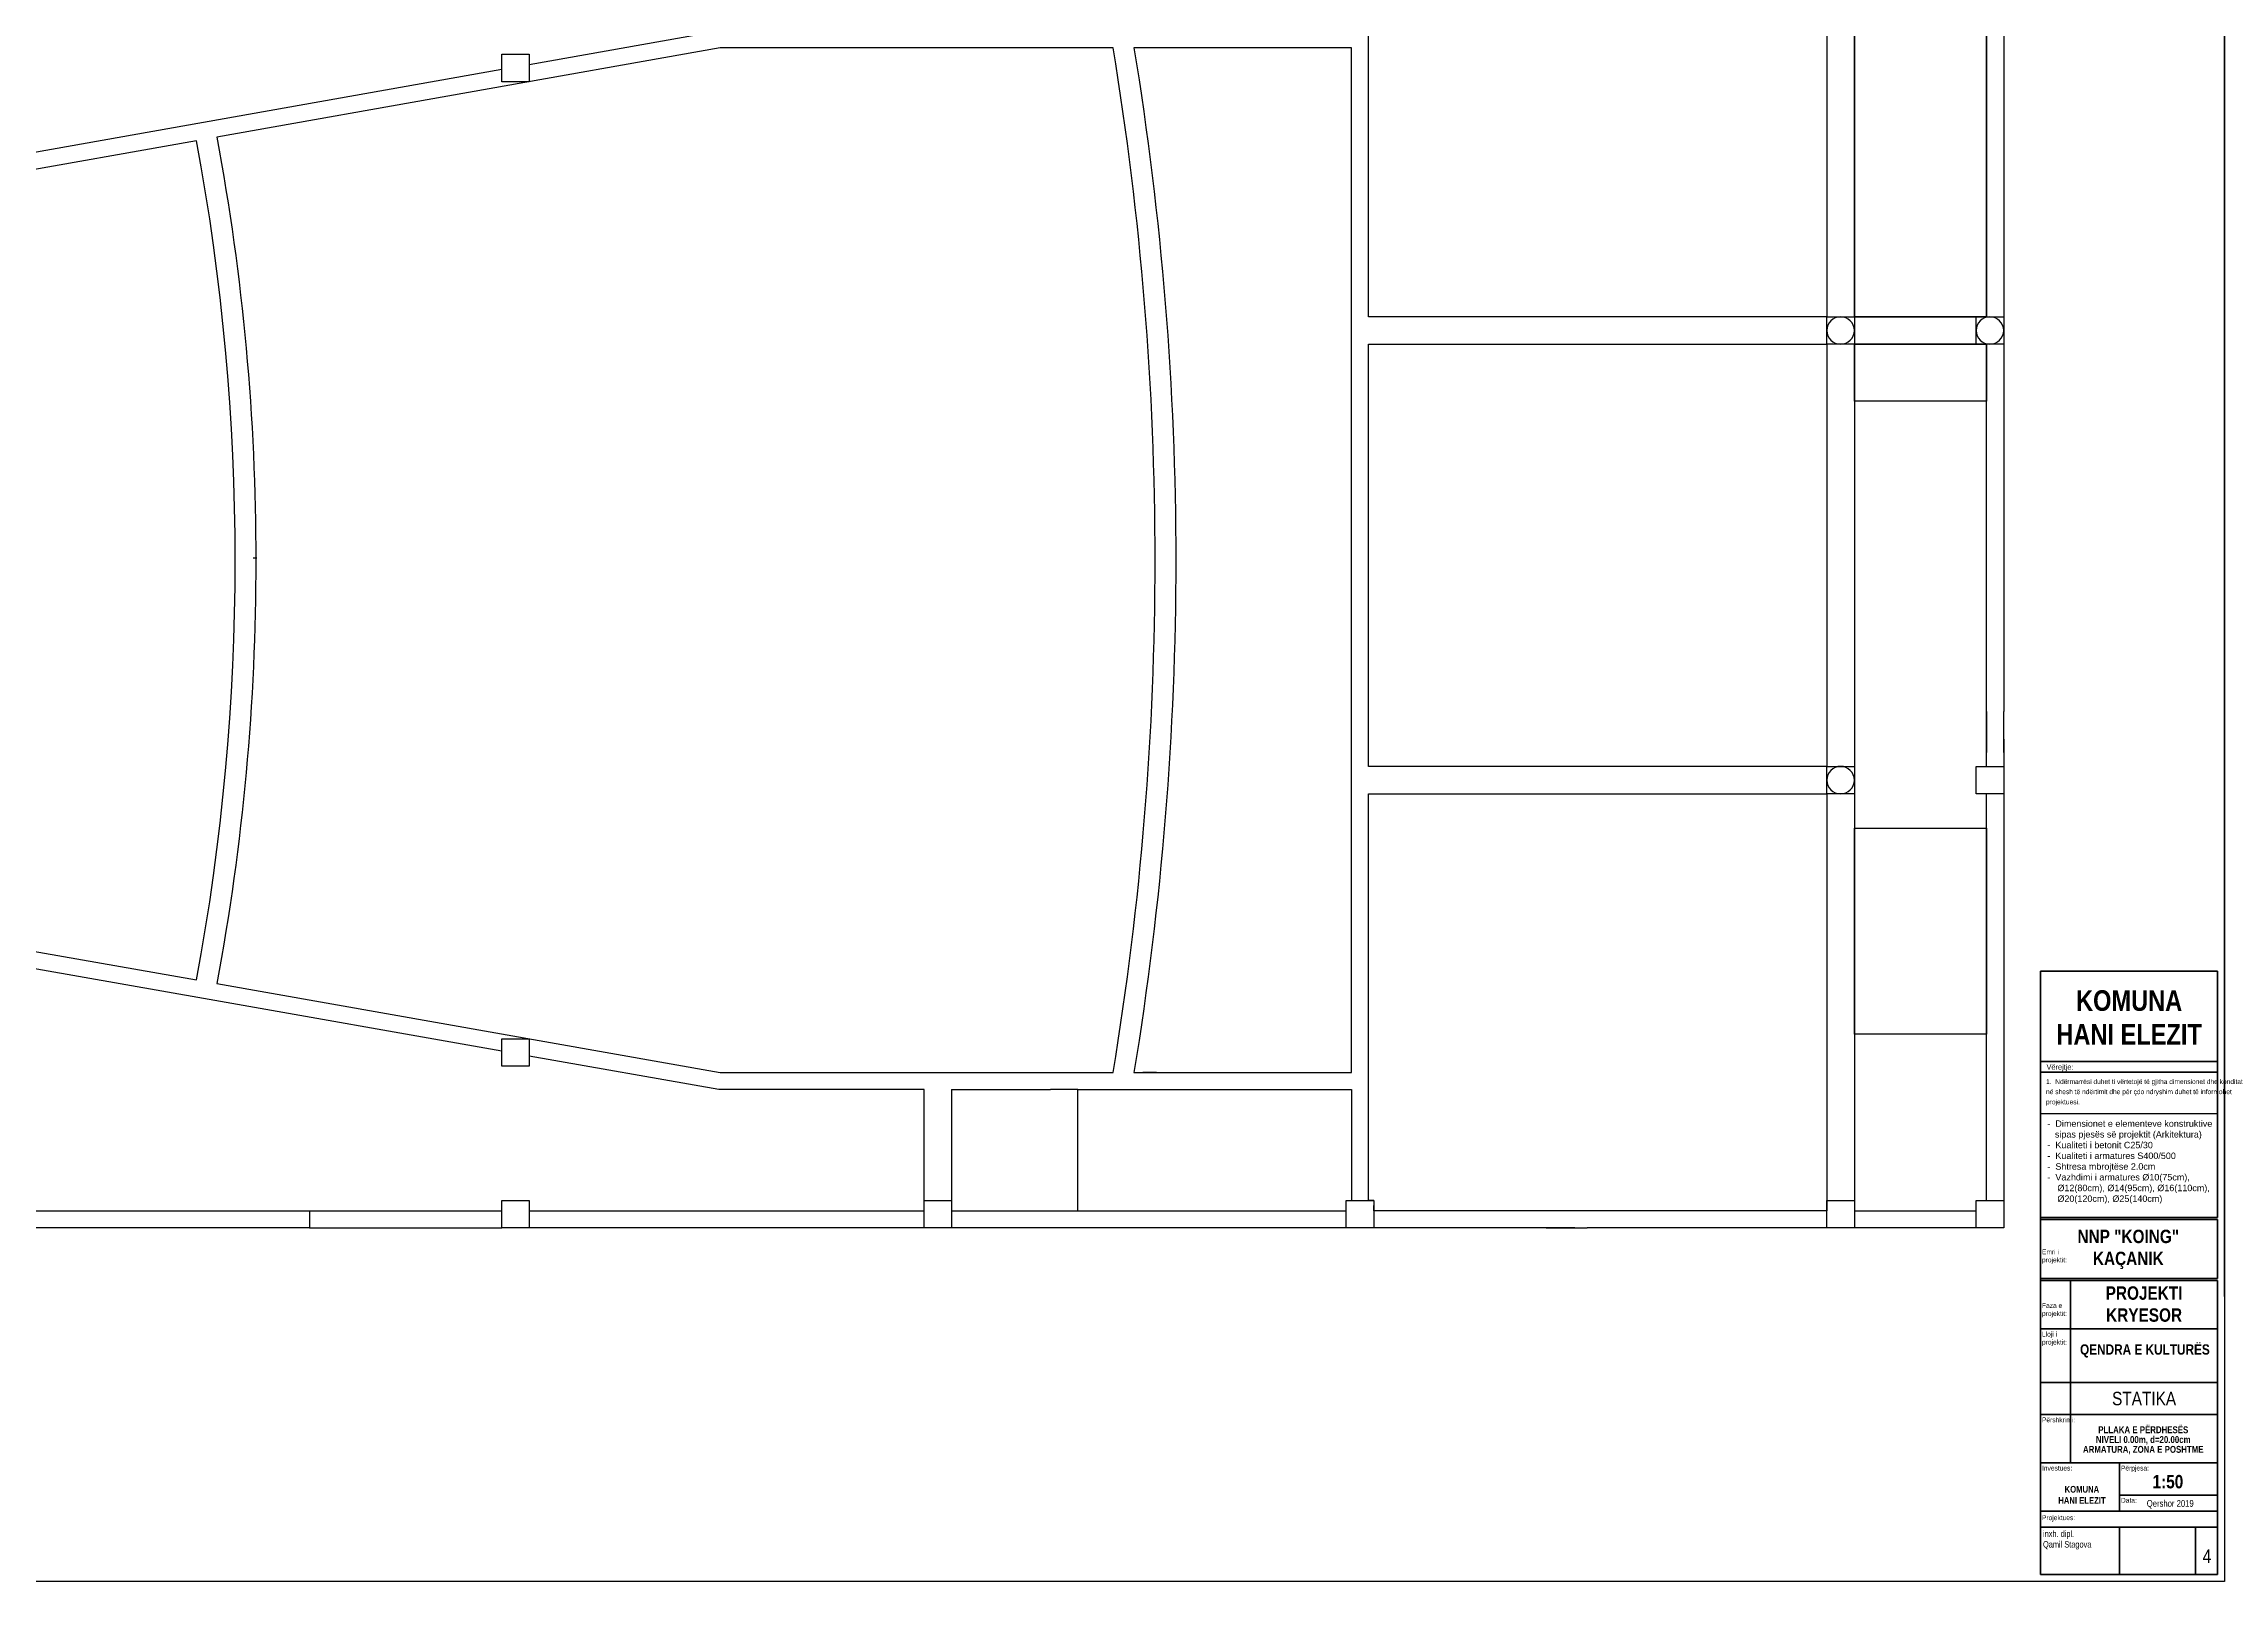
# Model space of a CAD drawing. Header units: inches. Extents: x 2751 to 16603, y -224 to 3976.
# Drawn here: x 4819 to 7995, y -224 to 2017 of the extents above; entities that cross this region are included whole.
import ezdxf

# ---------------------------------------------------------------- set-up
doc = ezdxf.new("R2010")
doc.units = ezdxf.units.IN
doc.layers.add('0_Pen_No__1', color=7, linetype='Continuous', lineweight=35)
doc.layers.add('TEKSTI_Pen_No__201', color=7, linetype='Continuous', lineweight=18)
doc.layers.add('A4_OP', color=7, linetype='Continuous')
doc.styles.add('GENERATED_STYLE_1', font='ARIAL.TTF')
doc.styles.add('GENERATED_STYLE_3', font='ARIALN.TTF')
doc.styles.add('GENERATED_STYLE_4', font='ARIALNB.TTF')

msp = doc.modelspace()

# ---------------------------------------------------------------- linework, layer by layer
for p, q in [((7995.1, 3976), (7995.1, -224)), ((7995.1, 191), (7995.1, 3576)), ((5129.1, 1267), (5124, 1267)), ((6439.8, 517.5), (6419.8, 517.5)), ((7727.4, 457.7), (7985.1, 457.7)), ((5206, 316), (5486.1, 316)), ((5206, 291), (5486.1, 291)), ((7995.1, -224), (2750.5, -224))]:
    msp.add_line(p, q)
at = {"layer": '0_Pen_No__1', "linetype": 'Continuous'}
for p, q in [((7727.4, 306.4), (7727.4, 665)), ((7727.4, 665), (7985.1, 665)), ((7985.1, 665), (7985.1, 306.4)), ((7727.4, 533.3), (7985.1, 533.3)), ((7727.4, 517.7), (7985.1, 517.7)), ((7727.4, 337.2), (7727.4, 423)), ((7727.4, -214), (7727.4, 334.1)), ((7727.4, 306.4), (7985.1, 306.4)), ((7727.4, 303.2), (7985.1, 303.2)), ((7985.1, 303.2), (7985.1, 217.5)), ((7727.4, 217.5), (7985.1, 217.5)), ((7727.4, 214.3), (7985.1, 214.3)), ((7727.4, 214.3), (7985.1, 214.3)), ((7771, -51.3), (7771, 214.3)), ((7985.1, 214.3), (7985.1, -214)), ((7727.4, 144), (7985.1, 144)), ((7727.4, 65.9), (7985.1, 65.9)), ((7727.4, 19), (7985.1, 19)), ((7727.4, -51.3), (7985.1, -51.3)), ((7842.5, -121.6), (7842.5, -51.3)), ((7727.4, -121.6), (7985.1, -121.6)), ((7842.5, -98.2), (7985.1, -98.2)), ((7727.4, -145), (7985.1, -145)), ((7842.5, -145), (7842.5, -214)), ((7952.9, -214), (7952.9, -145)), ((7727.4, -214), (7985.1, -214))]:
    msp.add_line(p, q, dxfattribs=at)
at = {"layer": 'A4_OP'}
for points in [[(7673.6, 2238.5), (7673.6, 1598.5)], [(6748.6, 1618.5), (6748.6, 2218.5)], [(7416.1, 2218.5), (7416.1, 1618.5)], [(7416.1, 2218.5), (7416.1, 1618.5)], [(7456.1, 1618.5), (7456.1, 2218.5)], [(7456.1, 2218.5), (7456.1, 1618.5)], [(7648.6, 2218.5), (7648.6, 1618.5)], [(7648.6, 1618.5), (7648.6, 2218.5)], [(5526.1, 1986.3), (5802, 2035.3)], [(5804.2, 2010.3), (5071, 1880.2)], [(6121.1, 2010.3), (5804.2, 2010.3)], [(6376.4, 2010.3), (6121.1, 2010.3)], [(6723.6, 2010.3), (6406.8, 2010.3)], [(6723.6, 2010.3), (6406.8, 2010.3)], [(6723.6, 517.5), (6723.6, 2010.3)], [(6723.6, 1598.5), (6723.6, 2010.3)], [(6748.6, 1618.5), (6748.6, 2022.8)], [(5051.7, 1902.2), (5486.1, 1979.2)], [(5486.1, 2001), (5526.1, 2001)], [(5486.1, 1961), (5486.1, 2001)], [(5526.1, 2001), (5526.1, 1961)], [(5526.1, 1961), (5486.1, 1961)], [(4756.1, 1849.7), (5051.7, 1902.2)], [(5041.4, 1875), (4756.1, 1824.4)], [(5041.4, 1875), (4756.1, 1824.4)], [(6723.6, 943.5), (6723.6, 1598.5)], [(7416.1, 1618.5), (6748.6, 1618.5)], [(7416.1, 1618.5), (6748.6, 1618.5)], [(7416.1, 1618.5), (7456.1, 1618.5)], [(7416.1, 1578.5), (7416.1, 1618.5)], [(7648.6, 1618.5), (7456.1, 1618.5)], [(7456.1, 1618.5), (7456.1, 1578.5)], [(7456.1, 1618.5), (7648.6, 1618.5)], [(7633.6, 1618.5), (7673.6, 1618.5)], [(7633.6, 1578.5), (7633.6, 1618.5)], [(7673.6, 1618.5), (7673.6, 1578.5)], [(7673.6, 1598.5), (7673.6, 1043.5)], [(6748.6, 963.5), (6748.6, 1578.5)], [(6748.6, 1578.5), (7416.1, 1578.5)], [(6748.6, 963.5), (6748.6, 1578.5)], [(6748.6, 1578.5), (7416.1, 1578.5)], [(7416.1, 1578.5), (7416.1, 963.5)], [(7456.1, 1578.5), (7416.1, 1578.5)], [(7416.1, 1578.5), (7416.1, 963.5)], [(7456.1, 1578.5), (7648.6, 1578.5)], [(7456.1, 1495.5), (7456.1, 1578.5)], [(7456.1, 1578.5), (7456.1, 943.5)], [(7648.6, 1578.5), (7456.1, 1578.5)], [(7673.6, 1578.5), (7633.6, 1578.5)], [(7648.6, 1578.5), (7648.6, 1495.5)], [(7648.6, 1043.5), (7648.6, 1578.5)], [(7648.6, 1495.5), (7456.1, 1495.5)], [(7648.6, 1043.5), (7648.6, 983.5)], [(7648.6, 963.5), (7648.6, 1043.5)], [(7673.6, 983.5), (7673.6, 1043.5)], [(7673.6, 1003.2), (7673.6, 291)], [(7416.1, 963.5), (6748.6, 963.5)], [(7416.1, 963.5), (6748.6, 963.5)], [(7416.1, 963.5), (7456.1, 963.5)], [(7416.1, 923.5), (7416.1, 963.5)], [(7456.1, 963.5), (7456.1, 923.5)], [(7633.6, 963.5), (7673.6, 963.5)], [(7633.6, 923.5), (7633.6, 963.5)], [(7633.6, 963.5), (7673.6, 963.5)], [(7633.6, 923.5), (7633.6, 963.5)], [(7673.6, 963.5), (7673.6, 923.5)], [(7673.6, 963.5), (7673.6, 923.5)], [(6723.6, 517.5), (6723.6, 943.5)], [(6748.6, 331), (6748.6, 923.5)], [(6748.6, 923.5), (7416.1, 923.5)], [(6748.6, 505), (6748.6, 923.5)], [(6748.6, 923.5), (7416.1, 923.5)], [(7416.1, 923.5), (7416.1, 316)], [(7456.1, 923.5), (7416.1, 923.5)], [(7416.1, 923.5), (7416.1, 573.5)], [(7456.1, 943.5), (7456.1, 573.5)], [(7673.6, 923.5), (7633.6, 923.5)], [(7673.6, 923.5), (7633.6, 923.5)], [(7648.6, 331), (7648.6, 923.5)], [(7456.1, 873.5), (7648.6, 873.5)], [(7456.1, 573.5), (7456.1, 873.5)], [(7648.6, 873.5), (7648.6, 573.5)], [(4756.1, 702.7), (5041.4, 652.3)], [(4756.1, 702.7), (5041.4, 652.3)], [(5051.7, 625.1), (4756.1, 677.3)], [(5071, 647), (5804.2, 517.5)], [(5486.1, 548.3), (5051.7, 625.1)], [(7416.1, 573.5), (7416.1, 316)], [(7648.6, 573.5), (7456.1, 573.5)], [(7456.1, 573.5), (7456.1, 316)], [(5486.1, 566.7), (5526.1, 566.7)], [(5486.1, 526.7), (5486.1, 566.7)], [(5526.1, 566.7), (5526.1, 526.7)], [(5802, 492.5), (5526.1, 541.3)], [(5526.1, 526.7), (5486.1, 526.7)], [(5804.2, 517.5), (6121.1, 517.5)], [(6121.1, 517.5), (6376.4, 517.5)], [(6406.8, 517.5), (6723.6, 517.5)], [(6406.8, 517.5), (6723.6, 517.5)], [(6101.1, 492.5), (5802, 492.5)], [(6101.1, 316), (6101.1, 492.5)], [(6141.1, 492.5), (6141.1, 316)], [(6141.1, 492.5), (6285.3, 492.5)], [(6325.1, 492.5), (6285.3, 492.5)], [(6325.1, 492.5), (6285.3, 492.5)], [(6325.1, 492.5), (6723.6, 492.5)], [(6325.1, 316), (6325.1, 492.5)], [(6325.1, 316), (6325.1, 492.5)], [(6723.6, 492.5), (6723.6, 331)], [(6748.6, 331), (6748.6, 505)], [(5486.1, 331), (5526.1, 331)], [(5486.1, 291), (5486.1, 331)], [(5526.1, 331), (5526.1, 291)], [(6101.1, 331), (6141.1, 331)], [(6101.1, 291), (6101.1, 331)], [(6141.1, 331), (6141.1, 291)], [(6716.1, 331), (6756.1, 331)], [(6716.1, 291), (6716.1, 331)], [(6716.1, 331), (6756.1, 331)], [(6716.1, 291), (6716.1, 331)], [(6756.1, 331), (6748.6, 331)], [(6756.1, 331), (6756.1, 291)], [(6756.1, 331), (6756.1, 291)], [(6756.1, 316), (6756.1, 323.5)], [(7416.1, 331), (7456.1, 331)], [(7416.1, 291), (7416.1, 331)], [(7416.1, 331), (7456.1, 331)], [(7416.1, 291), (7416.1, 331)], [(7456.1, 331), (7456.1, 291)], [(7456.1, 331), (7456.1, 291)], [(7633.6, 331), (7673.6, 331)], [(7633.6, 291), (7633.6, 331)], [(7633.6, 331), (7673.6, 331)], [(7633.6, 291), (7633.6, 331)], [(7673.6, 331), (7673.6, 291)], [(7673.6, 331), (7673.6, 291)], [(5206, 291), (4736.1, 291)], [(4756.1, 316), (5172, 316)], [(5172, 316), (5206, 316)], [(5206, 316), (5206, 291)], [(5526.1, 291), (5486.1, 291)], [(6121.1, 291), (5506.1, 291)], [(5526.1, 316), (6101.1, 316)], [(6141.1, 291), (6101.1, 291)], [(6736.1, 291), (6121.1, 291)], [(6141.1, 316), (6325.1, 316)], [(6141.1, 316), (6325.1, 316)], [(6325.1, 316), (6716.1, 316)], [(6756.1, 291), (6716.1, 291)], [(6756.1, 291), (6716.1, 291)], [(7048.8, 291), (6736.1, 291)], [(7416.1, 316), (6756.1, 316)], [(7067.1, 316), (6756.1, 316)], [(7067.1, 316), (7007.1, 316)], [(7007.1, 291), (7067.1, 291)], [(7416.1, 316), (7067.1, 316)], [(7436.1, 291), (7067.1, 291)], [(7456.1, 291), (7416.1, 291)], [(7456.1, 291), (7416.1, 291)], [(7673.6, 291), (7436.1, 291)], [(7456.1, 316), (7633.6, 316)], [(7673.6, 291), (7633.6, 291)], [(7673.6, 291), (7633.6, 291)]]:
    msp.add_lwpolyline(points, dxfattribs=at)
for points in [[(6376.4, 517.5, 0.082033), (6376.4, 2010.3)], [(6406.8, 2010.3, -0.081492), (6406.8, 517.5)], [(6406.8, 2010.3, -0.081492), (6406.8, 517.5)], [(5041.4, 652.3, 0.092036), (5041.4, 1875)], [(5041.4, 652.3, 0.092036), (5041.4, 1875)], [(5071, 1880.2, -0.091999), (5071, 647)], [(7456.1, 1598.5, 1), (7416.1, 1598.5)], [(7416.1, 1598.5, 1), (7456.1, 1598.5)], [(7673.6, 1598.5, 1), (7633.6, 1598.5)], [(7633.6, 1598.5, 1), (7673.6, 1598.5)], [(7456.1, 943.5, 1), (7416.1, 943.5)], [(7416.1, 943.5, 1), (7456.1, 943.5)]]:
    msp.add_lwpolyline(points, format="xyb", dxfattribs=at)

# ---------------------------------------------------------------- texts
at = {"layer": '0_Pen_No__1', "linetype": 'Continuous'}
for s, insert, char_height, width, attachment_point, line_spacing_factor, style in [('\\A1;KOMUNA HANI ELEZIT', (7856.3, 637.3), 30, 214.051, 2, 0.984903, 'GENERATED_STYLE_4'), ('\\A1;1.  Ndërmarrësi duhet ti vërtetojë të gjitha dimensionet dhe konditat në shesh të ndërtimit dhe për çdo ndryshim duhet të informohet projektuesi. ', (7735.3, 507.7), 7.0313, 245.916, 1, 1.261061, 'GENERATED_STYLE_3'), ('\\A1;NNP "KOING"\\PKAÇANIK', (7855.1, 288.4), 19.531, 214.051, 2, 0.984903, 'GENERATED_STYLE_4'), ('\\A1;Emri i\\Pprojektit:', (7729.4, 259.6), 7.03, 67.539, 1, 0.996607, 'GENERATED_STYLE_3'), ('\\A1;PROJEKTI KRYESOR', (7878.1, 205.9), 19.531, 214.051, 2, 0.984903, 'GENERATED_STYLE_4'), ('\\A1;Faza e \\Pprojektit:', (7729.4, 181.5), 7.031, 67.539, 1, 0.996607, 'GENERATED_STYLE_3'), ('\\A1;Lloji i \\Pprojektit:', (7729.4, 139.8), 7.031, 67.539, 1, 0.996607, 'GENERATED_STYLE_3'), ('\\A1;QENDRA E KULTURËS', (7879.3, 121.4), 15, 214.051, 2, 0.984903, 'GENERATED_STYLE_4'), ('\\A1;PLLAKA E PËRDHESËS\\PNIVELI 0.00m, d=20.00cm\\PARMATURA, ZONA E POSHTME', (7876.9, 1.9), 10, 227.819, 2, 0.8554, 'GENERATED_STYLE_4'), ('\\A1;inxh. dipl. \\PQamil Stagova', (7730.9, -149.9), 9.375, 167.016, 1, 0.98645, 'GENERATED_STYLE_3')]:
    msp.add_mtext(s, dxfattribs=dict(at, insert=insert, char_height=char_height, width=width, attachment_point=attachment_point, line_spacing_factor=line_spacing_factor, style=style))
for s, insert, char_height, attachment_point, style in [('\\A1;Vërejtje:', (7736, 529.4), 7.812, 1, 'GENERATED_STYLE_3'), ('\\A1;STATIKA', (7878.1, 52.2), 19.531, 2, 'GENERATED_STYLE_3'), ('\\A1;Përshkrimi:', (7729.4, 14.9), 7.031, 1, 'GENERATED_STYLE_3'), ('\\A1;Investues: ', (7729.4, -55.4), 7.031, 1, 'GENERATED_STYLE_3'), ('\\A1;Përpjesa:', (7844.5, -55.4), 7.031, 1, 'GENERATED_STYLE_3'), ('\\A1;\\pi-24.727;KOMUNA \\P\\pi-33.963;HANI ELEZIT', (7787.1, -84.9), 9.766, 1, 'GENERATED_STYLE_4'), ('\\A1;1:50', (7912.8, -68.9), 19.53, 2, 'GENERATED_STYLE_4'), ('\\A1;Data: ', (7844.5, -102.3), 7.03, 1, 'GENERATED_STYLE_3'), ('\\A1;Qershor 2019', (7916.2, -105.5), 9.766, 2, 'GENERATED_STYLE_3'), ('\\A1;Projektues: ', (7729.4, -127.7), 7.031, 1, 'GENERATED_STYLE_3'), ('\\A1;4', (7969.8, -177.2), 20, 2, 'GENERATED_STYLE_3')]:
    msp.add_mtext(s, dxfattribs=dict(at, insert=insert, char_height=char_height, attachment_point=attachment_point, style=style))
at = {"layer": 'TEKSTI_Pen_No__201', "linetype": 'Continuous', "insert": (7737.3, 447.7), "char_height": 9.375, "attachment_point": 1, "style": 'GENERATED_STYLE_1'}
msp.add_mtext('-  Dimensionet e elementeve konstruktive\\P   sipas pjesës së projektit (Arkitektura)\\P-  Kualiteti i betonit C25/30\\P-  Kualiteti i armatures S400/500\\P-  Shtresa mbrojtëse 2.0cm\\P-  Vazhdimi i armatures Ø10(75cm), \\P    Ø12(80cm), Ø14(95cm), Ø16(110cm), \\P    Ø20(120cm), Ø25(140cm)    ', dxfattribs=at)

doc.saveas('drawing.dxf')
